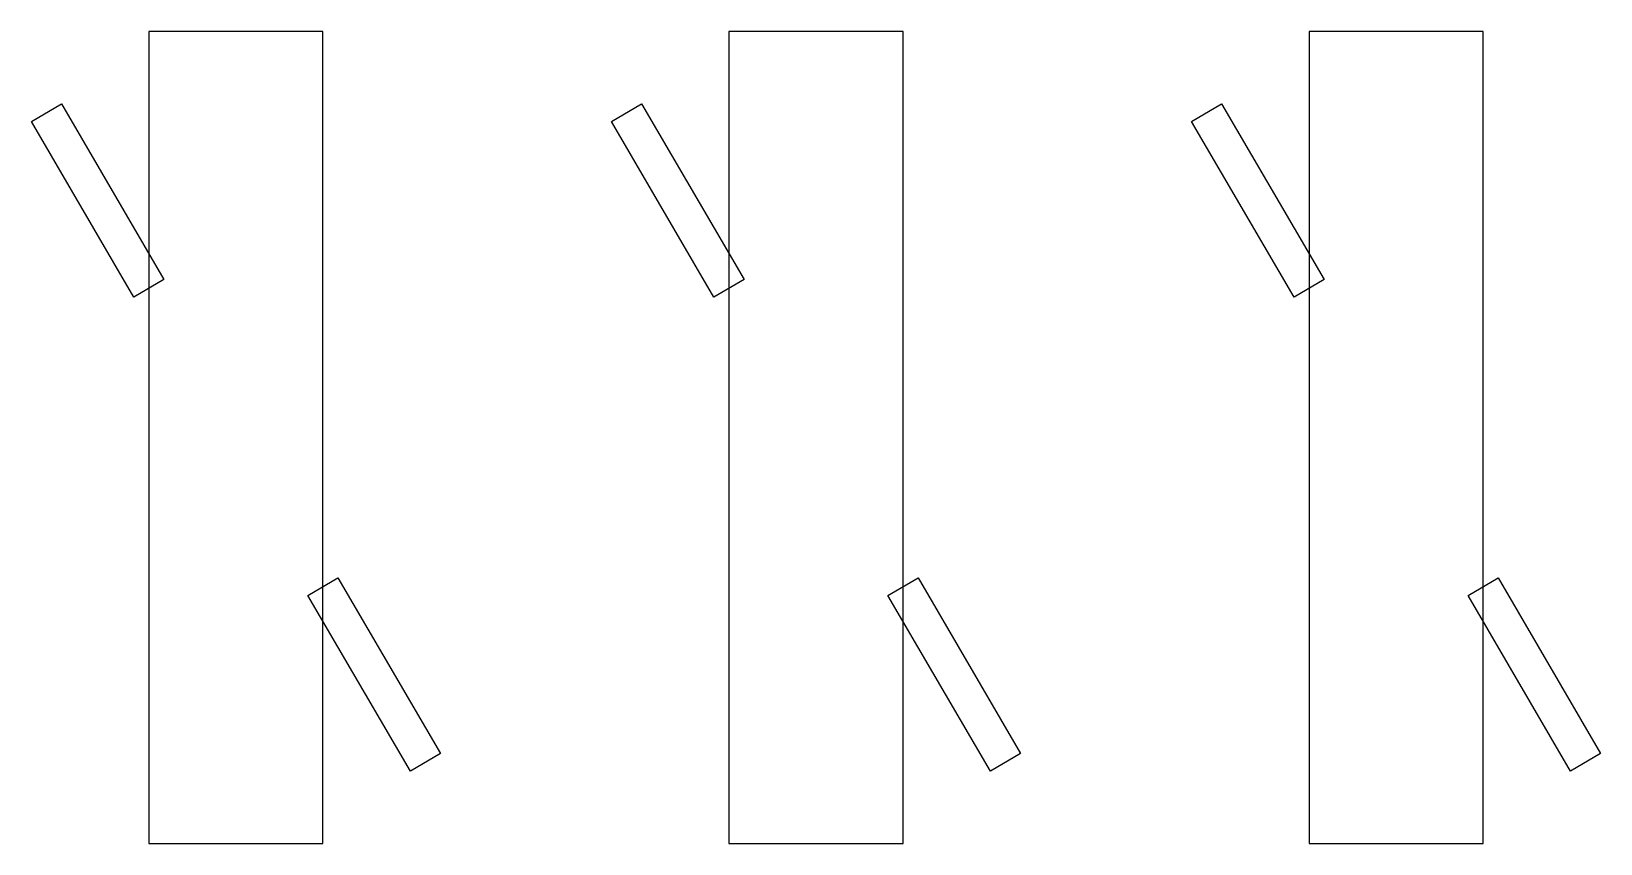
# Model space of a CAD drawing. Header units: metres. Extents: x 1.5 to 28.5, y 3 to 17.
import ezdxf

# ---------------------------------------------------------------- set-up
doc = ezdxf.new("R2010")
doc.units = ezdxf.units.M

msp = doc.modelspace()

# ---------------------------------------------------------------- linework, layer by layer
at = {"layer": 'CHAMBERS'}
for p, q in [((6.5, 17), (3.5, 17)), ((3.5, 17), (3.5, 3)), ((6.5, 3), (6.5, 17)), ((16.5, 17), (13.5, 17)), ((13.5, 17), (13.5, 3)), ((16.5, 3), (16.5, 17)), ((26.5, 17), (23.5, 17)), ((23.5, 17), (23.5, 3)), ((26.5, 3), (26.5, 17)), ((3.5, 3), (6.5, 3)), ((13.5, 3), (16.5, 3)), ((23.5, 3), (26.5, 3))]:
    msp.add_line(p, q, dxfattribs=at)
at = {"layer": 'CHANNELS'}
for p, q in [((1.4742, 15.4488), (1.9925, 15.7512)), ((1.9925, 15.7512), (3.7591, 12.7226)), ((11.4742, 15.4488), (11.9925, 15.7512)), ((11.9925, 15.7512), (13.7591, 12.7226)), ((21.4742, 15.4488), (21.9925, 15.7512)), ((21.9925, 15.7512), (23.7591, 12.7226)), ((3.2409, 12.4203), (1.4742, 15.4488)), ((13.2409, 12.4203), (11.4742, 15.4488)), ((23.2409, 12.4203), (21.4742, 15.4488)), ((3.7591, 12.7226), (3.2409, 12.4203)), ((13.7591, 12.7226), (13.2409, 12.4203)), ((23.7591, 12.7226), (23.2409, 12.4203)), ((6.2409, 7.2774), (6.7591, 7.5797)), ((6.7591, 7.5797), (8.5258, 4.5512)), ((16.2409, 7.2774), (16.7591, 7.5797)), ((16.7591, 7.5797), (18.5258, 4.5512)), ((26.2409, 7.2774), (26.7591, 7.5797)), ((26.7591, 7.5797), (28.5258, 4.5512)), ((8.0075, 4.2488), (6.2409, 7.2774)), ((18.0075, 4.2488), (16.2409, 7.2774)), ((28.0075, 4.2488), (26.2409, 7.2774)), ((8.5258, 4.5512), (8.0075, 4.2488)), ((18.5258, 4.5512), (18.0075, 4.2488)), ((28.5258, 4.5512), (28.0075, 4.2488))]:
    msp.add_line(p, q, dxfattribs=at)

doc.saveas('drawing.dxf')
